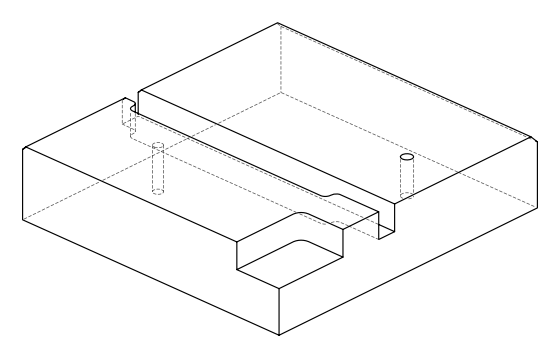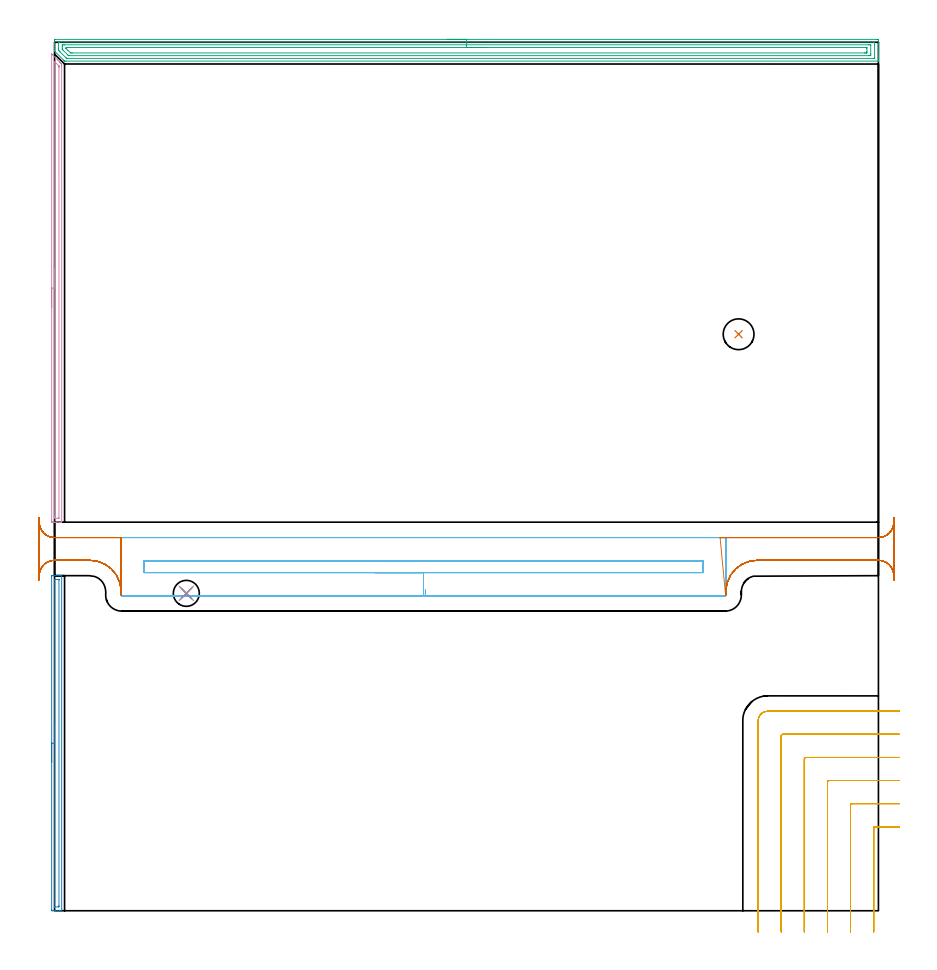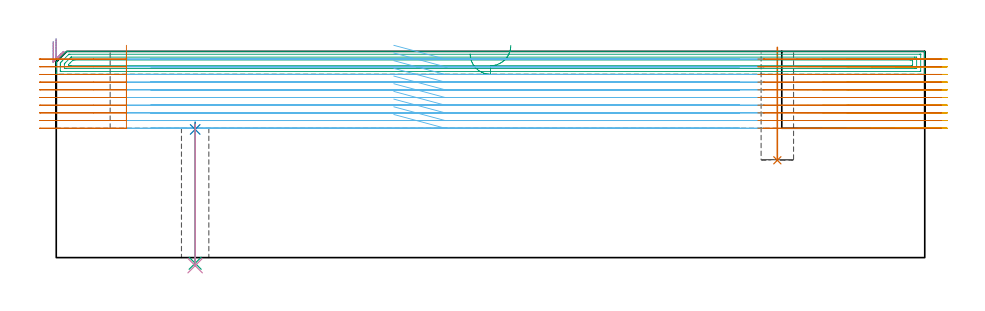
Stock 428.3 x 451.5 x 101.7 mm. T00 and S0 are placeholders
(PLAN: 10 operations, 5 tool changes, 76.1 min)
(1 INDEXABLE_INSERT_DRILL_BLIND_HOLE_FROM_SOLID | STEP1POCKET | NXT0302_003 | 0.22 min | 10732 mm3)
(2 AREA_MILL | FG_CHAMFER_SURFACE | UGT0205_001 | 2.97 min | 2403 mm3)
(3 AREA_MILL_1 | FG_CHAMFER_SURFACE_1 | UGT0205_001 | 13.94 min | 27340 mm3)
(4 AREA_MILL_2 | FG_CHAMFER_SURFACE_2 | UGT0205_001 | 4.05 min | 3296 mm3)
(5 MILL_CORNER_NOTCH_RECTANGULAR | CORNER_NOTCH_RECTANGULAR | NXT0201_012 | Follow Part, ap 4, ae 75% | 16.97 min | 297107 mm3)
(6 MILL_SLOT | SLOT_PARTIAL_RECTANGULAR | NXT0201_012 | Follow Part, ap 4, ae 75% | 27.1 min | 576458 mm3)
(7 MILL_RECTANGULAR_SLOT | SLOT_RECTANGULAR | NXT0201_012 | Follow Part, ap 4, ae 75% | 10.22 min | 105450 mm3)
(8 SPOT_DRILL | STEP1HOLE | NXT0321_9005460120000 | 0.04 min | 31 mm3)
(9 DRILL_THROUGH_HOLE_INTO_CENTER | STEP1HOLE | NXT0301_042 | 0.28 min | 2458 mm3)
(10 DRILL_TO_ENLARGE_THROUGH_HOLE | STEP1HOLE | NXT0301_102 | 0.29 min | 6498 mm3)
(TOOL NXT0302_003 | Index. Insert Drill 16mm [880-D1600L20-05] | D16 PA176 FL80 Z2)
(TOOL UGT0205_001 | Chamfer Mill 20 x 3 x 45 deg. | D20 FL50 Z2)
(TOOL NXT0201_012 | ENDMILL 16mm [2P460-1600-NA 1630] | D16 FL38 Z6)
(TOOL NXT0321_9005460120000 | NC Spot Drill, 142deg, 12mm, Carbide, Uncoated | D12 PA142 FL30 Z2)
(TOOL NXT0301_042 | Carbide Drill 7.1mm [860.1-0710-057A1-MM 2214] | D7.1 PA140 FL85 Z2)
(TOOL NXT0301_102 | Carbide Drill 13.5mm [860.1-1350-108A1-MM 2214] | D13.5 PA140 FL123 Z2)
(OP 1 INDEXABLE_INSERT_DRILL_BLIND_HOLE_FROM_SOLID)
G17 G21 G94 G90
T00 M6
G54
G17 G0 G90 X355.6 Y299.7 S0 M3
G43 Z111.7 H1
G94 G81 G98 Z48. F250. R103.7
G80
M5
M2
(OP 2 AREA_MILL)
G17 G21 G94 G90
T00 M6
G54
G17 G0 G90 X-1.5 Y77.1 S1061 M3
G43 Z111.7 H0
Z106.5
G94 G1 Y77.138 Z105.628 F250.
Y77.252 Z104.764
Y77.441 Z103.912
Y77.703 Z103.08
Y78.037 Z102.274
Y78.44 Z101.5
Y78.909 Z100.764
Y79.44 Z100.072
Y80.029 Z99.429
Y80.672 Z98.84
Y81.364 Z98.308
Y82.1 Z97.84
Y82.874 Z97.437
Y83.68 Z97.103
Y84.512 Z96.841
Y85.364 Z96.652
Y86.228 Z96.538
Y87.1 Z96.5
X-1.499 Y173.604 Z96.501
X-1.496 Y174.01 Z96.502
X-1.491 Y174.19 Z96.505
X-1.095 Y174.2 Z96.9
X-0.804 Z97.191
X-0.217 Z97.777
X0.365 Z98.362
X0.661 Z98.658
X2.417 Z100.412
X3.009 Z101.008
X3.427 Z101.426
X3.565 Y174.198 Z101.558
X3.698 Y174.19 Z101.688
X3.7 Y174.05 Z101.7
Y0.15
X3.698 Y0.01 Z101.689
X3.565 Y0.002 Z101.558
X3.427 Y0. Z101.426
X3.009 Z101.008
X2.417 Z100.412
X0.365 Z98.362
X-0.217 Z97.777
X-0.804 Z97.191
X-1.095 Y0.001 Z96.9
X-1.321 Y0.004 Z96.675
X-1.491 Y0.01 Z96.505
X-1.496 Y0.19 Z96.502
X-1.499 Y0.596 Z96.501
X-1.5 Y87.1 Z96.5
X-0.086 Z97.914
X-0.085 Y171.686 Z97.915
X-0.084 Y171.82 Z97.916
X-0.079 Y172.189 Z97.921
X0.289 Y172.198 Z98.289
X2.043 Y172.2 Z100.043
X2.213 Y172.199 Z100.213
X2.24 Y172.198 Z100.24
X2.267 Y172.192 Z100.267
X2.279 Y172.186 Z100.279
X2.281 Y172.167 Z100.281
X2.285 Y171.955 Z100.285
Y2.514
X2.284 Y2.38 Z100.284
X2.279 Y2.011 Z100.279
X1.911 Y2.003 Z99.911
X0.157 Y2. Z98.157
X-0.014 Y2.001 Z97.987
X-0.04 Y2.002 Z97.96
X-0.067 Y2.008 Z97.933
X-0.079 Y2.014 Z97.921
X-0.081 Y2.033 Z97.919
X-0.085 Y2.246 Z97.915
X-0.086 Y87.1 Z97.914
Y87.972 Z97.952
Y88.837 Z98.066
Y89.688 Z98.255
Y90.52 Z98.517
Y91.326 Z98.851
Y92.1 Z99.254
Y92.836 Z99.723
Y93.528 Z100.254
Y94.171 Z100.843
Y94.76 Z101.486
Y95.292 Z102.178
Y95.76 Z102.914
Y96.163 Z103.688
Y96.497 Z104.494
Y96.759 Z105.326
Y96.948 Z106.178
Y97.062 Z107.043
Y97.1 Z107.914
G0 Z111.7
M5
M2
(OP 3 AREA_MILL_1)
G17 G21 G94 G90
T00 M6
G54
G17 G0 G90 X204.15 Y453. S1061 M3
G43 Z111.7 H0
Z100.4
G94 G1 X204.188 Z99.528 F250.
X204.302 Z98.664
X204.491 Z97.812
X204.753 Z96.98
X205.087 Z96.174
X205.49 Z95.4
X205.958 Z94.664
X206.49 Z93.972
X207.079 Z93.329
X207.722 Z92.74
X208.414 Z92.209
X209.15 Z91.74
X209.924 Z91.337
X210.73 Z91.003
X211.562 Z90.741
X212.414 Z90.552
X213.278 Z90.438
X214.15 Z90.4
X427.285
X427.681 Y452.999 Z90.401
X428.072 Y452.996 Z90.402
X428.29 Y452.992 Z90.405
X428.3 Y452.612 Z90.786
Y444.719 Z98.675
Y444.181 Z99.216
Y443.842 Z99.554
Y443.304 Z100.092
Y442.965 Z100.429
Y442. Z101.4
X428.297 Y441.847 Z101.545
X428.29 Y441.702 Z101.689
X428.127 Y441.7 Z101.7
X5.98
X5.198 Y441.705 Z101.691
X5.178 Y441.721 Z101.675
X4.811 Y442.088 Z101.31
X0.364 Y446.536 Z96.864
X0.173 Y446.73 Z96.67
X0.01 Y446.9 Z96.499
X0.008 Y446.912 Z96.488
X0. Y447.25 Z96.149
Y447.55 Z95.85
Y448.227 Z95.168
Y449.442 Z93.954
Y449.981 Z93.413
Y450.589 Z92.807
Y452.342 Z91.054
X0.004 Y452.612 Z90.785
X0.01 Y452.992 Z90.405
X0.228 Y452.996 Z90.402
X0.619 Y453. Z90.4
X214.15
Y451.586 Z91.814
X425.894 Y451.585 Z91.815
X426.047 Y451.584 Z91.816
X426.249 Y451.58 Z91.82
X426.29 Y451.578 Z91.822
X426.295 Y451.55 Z91.85
X426.297 Y451.518 Z91.882
X426.3 Y451.337 Z92.063
X426.299 Y443.311 Z100.089
X426.298 Y443.205 Z100.195
X426.294 Y443.134 Z100.266
X426.29 Y443.12 Z100.28
X426.286 Y443.118 Z100.282
X426.265 Y443.116 Z100.284
X425.894 Y443.114 Z100.286
X425.742
X6.721
X6.351 Y443.117 Z100.283
X6.259 Y443.12 Z100.28
X6.24 Y443.122 Z100.278
X6.205 Y443.152 Z100.248
X6.144 Y443.209 Z100.191
X5.98 Y443.37 Z100.03
X2.877 Y446.473 Z96.927
X2.406 Y446.946 Z96.454
X2.01 Y447.35 Z96.05
X2.003 Y447.746 Z95.654
X2.001 Y448.227 Z95.173
X2. Y448.625 Z94.775
Y451.256 Z92.144
X2.001 Y451.389 Z92.011
X2.002 Y451.495 Z91.905
X2.006 Y451.566 Z91.834
X2.01 Y451.58 Z91.82
X2.014 Y451.582 Z91.818
X2.035 Y451.584 Z91.816
X2.406 Y451.586 Z91.814
X2.558
X214.15
Y450.172 Z93.228
X423.214 Y450.171 Z93.229
X423.914 Y450.17 Z93.23
X424.107 Y450.168 Z93.232
X424.29 Y450.163 Z93.237
X424.295 Y449.981 Z93.419
X424.299 Y449.792 Z93.608
X424.3 Y445.407 Z97.993
X424.295 Y444.719 Z98.681
X424.293 Y444.537 Z98.863
X424.107 Y444.534 Z98.866
X423.407 Y444.529 Z98.871
X423.214
X7.572
X7.443 Y444.53 Z98.87
X7.34 Y444.532 Z98.868
X7.275 Y444.536 Z98.864
X7.255 Y444.553 Z98.847
X7.082 Y444.719 Z98.681
X6.873 Y444.926 Z98.474
X4.45 Y447.35 Z96.05
X4.193 Y447.609 Z95.791
X4.044 Y447.767 Z95.633
X4.01 Y447.812 Z95.588
X4.005 Y447.911 Z95.489
X4.002 Y448.038 Z95.362
X4. Y449.104 Z94.296
X4.007 Y450.163 Z93.237
X4.193 Y450.166 Z93.234
X4.893 Y450.171 Z93.229
X5.086
X214.15 Y450.172 Z93.228
Y448.757 Z94.643
X421.78
X422.159 Y448.755 Z94.645
X422.226 Y448.753 Z94.647
X422.29 Y448.749 Z94.651
X422.293 Y448.653 Z94.747
X422.3 Y448.247 Z95.153
Y446.493 Z96.907
Y446.473 Z96.927
X422.29 Y446.045 Z97.355
X422.282 Y445.949 Z97.451
X422.147 Y445.946 Z97.454
X421.966 Y445.944 Z97.456
X421.427 Y445.943 Z97.457
X421.074
X9.2
X8.66 Y445.946 Z97.454
X8.3 Y445.95 Z97.45
X6.873 Y447.375 Z96.025
X6.033 Y448.227 Z95.173
X6.01 Y448.256 Z95.144
X6.005 Y448.281 Z95.119
X6.002 Y448.334 Z95.066
X6.003 Y448.441 Z94.959
X6.01 Y448.655 Z94.745
X6.018 Y448.75 Z94.65
X6.153 Y448.754 Z94.646
X6.334 Y448.756 Z94.644
X6.873 Y448.757 Z94.643
X7.226
X214.15
X215.022 Z94.681
X215.886 Z94.795
X216.738 Z94.983
X217.57 Z95.246
X218.376 Z95.58
X219.15 Z95.982
X219.886 Z96.451
X220.578 Z96.982
X221.221 Z97.572
X221.81 Z98.215
X222.342 Z98.907
X222.81 Z99.643
X223.213 Z100.417
X223.547 Z101.222
X223.809 Z102.054
X223.998 Z102.906
X224.112 Z103.771
X224.15 Z104.643
G0 Z111.7
M5
M2
(OP 4 AREA_MILL_2)
G17 G21 G94 G90
T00 M6
G54
G17 G0 G90 X-1.5 Y313.7 S1061 M3
G43 Z111.7 H0
Z106.5
G94 G1 Y313.738 Z105.628 F250.
Y313.852 Z104.764
Y314.041 Z103.912
Y314.303 Z103.08
Y314.637 Z102.274
Y315.04 Z101.5
Y315.509 Z100.764
Y316.04 Z100.072
Y316.629 Z99.429
Y317.272 Z98.84
Y317.964 Z98.309
Y318.7 Z97.84
Y319.474 Z97.437
Y320.28 Z97.103
Y321.112 Z96.841
Y321.964 Z96.652
Y322.828 Z96.538
Y323.7 Z96.5
X-1.499 Y445.375 Z96.499
X-1.495 Y445.383 Z96.504
X-1.477 Y445.375 Z96.521
X-1.402 Y445.303 Z96.596
X1.637 Y442.263 Z99.637
X1.978 Y441.924 Z99.974
X2.472 Y441.428 Z100.472
X2.696 Y441.205 Z100.694
X2.856 Y441.046 Z100.851
X3.011 Y440.891 Z101.008
X3.143 Y440.758 Z101.141
X3.295 Y440.607 Z101.291
X3.588 Y440.311 Z101.585
X3.695 Y440.202 Z101.691
X3.7 Y439.417 Z101.7
Y202.174
X3.698 Y202.01 Z101.689
X3.545 Y202.003 Z101.537
X3.384 Y202. Z101.384
X3.102 Z101.102
X2.417 Z100.412
X1.196 Z99.193
X0.661 Z98.655
X0.051 Z98.046
X-0.217 Z97.778
X-0.828 Z97.168
X-1.095 Y202.002 Z96.901
X-1.32 Y202.005 Z96.676
X-1.492 Y202.01 Z96.505
X-1.495 Y202.214 Z96.502
X-1.499 Y202.621 Z96.501
X-1.5 Y203.033 Z96.5
Y323.7
X-0.086 Z97.914
Y441.205
X-0.084 Y441.454 Z97.916
X-0.082 Y441.515 Z97.918
X-0.08 Y441.519 Z97.92
X-0.077 Z97.923
X-0.053 Y441.5 Z97.947
X-0.003 Y441.452 Z97.997
X2.032 Y439.418 Z100.032
X2.199 Y439.245 Z100.199
X2.259 Y439.18 Z100.259
X2.279 Y439.152 Z100.279
X2.281 Y439.132 Z100.281
X2.283 Y439.038 Z100.283
X2.285 Y438.658 Z100.285
X2.286 Y438.524 Z100.286
X2.285 Y204.542 Z100.285
X2.279 Y204.014 Z100.279
X2.251 Y204.01 Z100.251
X2.181 Y204.004 Z100.181
X2.074 Y204.001 Z100.074
X1.94 Y204. Z99.94
X0.661 Z98.661
X0.184 Z98.184
X-0.01 Y204.003 Z97.99
X-0.042 Y204.005 Z97.958
X-0.072 Y204.009 Z97.928
X-0.079 Y204.05 Z97.921
X-0.084 Y204.273 Z97.916
X-0.085 Y204.408 Z97.915
X-0.086 Y205.168 Z97.914
Y323.7
Y324.572 Z97.952
Y325.437 Z98.066
Y326.288 Z98.255
Y327.12 Z98.517
Y327.926 Z98.851
Y328.7 Z99.254
Y329.436 Z99.723
Y330.128 Z100.254
Y330.771 Z100.843
Y331.36 Z101.486
Y331.892 Z102.179
Y332.36 Z102.914
Y332.763 Z103.688
Y333.097 Z104.494
Y333.359 Z105.326
Y333.548 Z106.178
Y333.662 Z107.043
Y333.7 Z107.914
G0 Z111.7
M5
M2
(OP 5 MILL_CORNER_NOTCH_RECTANGULAR)
G17 G21 G94 G90
T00 M6
G54
G17 G0 G90 X439.3 Y43.7 S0 M3
G43 Z111.7 H1
Z97.91
G94 G1 X436.3 F250.
X426.594 F500.
G3 X425.8 Y42.906 R0.8
G1 Y-8.
Y-11. F250.
G0 Z111.7
X439.3 Y55.7
Z97.91
G1 X436.3
X414.595 F500.
G3 X413.8 Y54.905 R0.8
G1 Y-8.
Y-11. F250.
G0 Z111.7
X439.3 Y67.7
Z97.91
G1 X436.3
X402.595 F500.
G3 X401.8 Y66.905 R0.8
G1 Y-8.
Y-11. F250.
G0 Z111.7
X439.3 Y79.7
Z97.91
G1 X436.3
X390.595 F500.
G3 X389.8 Y78.905 R0.8
G1 Y-8.
Y-11. F250.
G0 Z111.7
X439.3 Y91.7
Z97.91
G1 X436.3
X378.595 F500.
G3 X377.8 Y90.905 R0.8
G1 Y-8.
Y-11. F250.
G0 Z111.7
X439.3 Y103.7
Z97.91
G1 X436.3
X370.7 F500.
G3 X365.8 Y98.8 R4.9
G1 Y-8.
Y-11. F250.
G0 Z111.7
X439.3 Y43.7
Z94.12
G1 X436.3
X426.594 F500.
G3 X425.8 Y42.906 R0.8
G1 Y-8.
Y-11. F250.
G0 Z111.7
X439.3 Y55.7
Z94.12
G1 X436.3
X414.595 F500.
G3 X413.8 Y54.905 R0.8
G1 Y-8.
Y-11. F250.
G0 Z111.7
X439.3 Y67.7
Z94.12
G1 X436.3
X402.595 F500.
G3 X401.8 Y66.905 R0.8
G1 Y-8.
Y-11. F250.
G0 Z111.7
X439.3 Y79.7
Z94.12
G1 X436.3
X390.595 F500.
G3 X389.8 Y78.905 R0.8
G1 Y-8.
Y-11. F250.
G0 Z111.7
X439.3 Y91.7
Z94.12
G1 X436.3
X378.595 F500.
G3 X377.8 Y90.905 R0.8
G1 Y-8.
Y-11. F250.
G0 Z111.7
X439.3 Y103.7
Z94.12
G1 X436.3
X370.7 F500.
G3 X365.8 Y98.8 R4.9
G1 Y-8.
Y-11. F250.
G0 Z111.7
X439.3 Y43.7
Z90.33
G1 X436.3
X426.594 F500.
G3 X425.8 Y42.906 R0.8
G1 Y-8.
Y-11. F250.
G0 Z111.7
X439.3 Y55.7
Z90.33
G1 X436.3
X414.595 F500.
G3 X413.8 Y54.905 R0.8
G1 Y-8.
Y-11. F250.
G0 Z111.7
X439.3 Y67.7
Z90.33
G1 X436.3
X402.595 F500.
G3 X401.8 Y66.905 R0.8
G1 Y-8.
Y-11. F250.
G0 Z111.7
X439.3 Y79.7
Z90.33
G1 X436.3
X390.595 F500.
G3 X389.8 Y78.905 R0.8
G1 Y-8.
Y-11. F250.
G0 Z111.7
X439.3 Y91.7
Z90.33
G1 X436.3
X378.595 F500.
G3 X377.8 Y90.905 R0.8
G1 Y-8.
Y-11. F250.
G0 Z111.7
X439.3 Y103.7
Z90.33
G1 X436.3
X370.7 F500.
G3 X365.8 Y98.8 R4.9
G1 Y-8.
Y-11. F250.
G0 Z111.7
X439.3 Y43.7
Z86.54
G1 X436.3
X426.594 F500.
G3 X425.8 Y42.906 R0.8
G1 Y-8.
Y-11. F250.
G0 Z111.7
X439.3 Y55.7
Z86.54
G1 X436.3
X414.595 F500.
G3 X413.8 Y54.905 R0.8
G1 Y-8.
Y-11. F250.
G0 Z111.7
X439.3 Y67.7
Z86.54
G1 X436.3
X402.595 F500.
G3 X401.8 Y66.905 R0.8
G1 Y-8.
Y-11. F250.
G0 Z111.7
X439.3 Y79.7
Z86.54
G1 X436.3
X390.595 F500.
G3 X389.8 Y78.905 R0.8
G1 Y-8.
Y-11. F250.
G0 Z111.7
X439.3 Y91.7
Z86.54
G1 X436.3
X378.595 F500.
G3 X377.8 Y90.905 R0.8
G1 Y-8.
Y-11. F250.
G0 Z111.7
X439.3 Y103.7
Z86.54
G1 X436.3
X370.7 F500.
G3 X365.8 Y98.8 R4.9
G1 Y-8.
Y-11. F250.
G0 Z111.7
X439.3 Y43.7
Z82.75
G1 X436.3
X426.594 F500.
G3 X425.8 Y42.906 R0.8
G1 Y-8.
Y-11. F250.
G0 Z111.7
X439.3 Y55.7
Z82.75
G1 X436.3
X414.595 F500.
G3 X413.8 Y54.905 R0.8
G1 Y-8.
Y-11. F250.
G0 Z111.7
X439.3 Y67.7
Z82.75
G1 X436.3
X402.595 F500.
G3 X401.8 Y66.905 R0.8
G1 Y-8.
Y-11. F250.
G0 Z111.7
X439.3 Y79.7
Z82.75
G1 X436.3
X390.595 F500.
G3 X389.8 Y78.905 R0.8
G1 Y-8.
Y-11. F250.
G0 Z111.7
X439.3 Y91.7
Z82.75
G1 X436.3
X378.595 F500.
G3 X377.8 Y90.905 R0.8
G1 Y-8.
Y-11. F250.
G0 Z111.7
X439.3 Y103.7
Z82.75
G1 X436.3
X370.7 F500.
G3 X365.8 Y98.8 R4.9
G1 Y-8.
Y-11. F250.
G0 Z111.7
X439.3 Y43.7
Z78.96
G1 X436.3
X426.594 F500.
G3 X425.8 Y42.906 R0.8
G1 Y-8.
Y-11. F250.
G0 Z111.7
X439.3 Y55.7
Z78.96
G1 X436.3
X414.595 F500.
G3 X413.8 Y54.905 R0.8
G1 Y-8.
Y-11. F250.
G0 Z111.7
X439.3 Y67.7
Z78.96
G1 X436.3
X402.595 F500.
G3 X401.8 Y66.905 R0.8
G1 Y-8.
Y-11. F250.
G0 Z111.7
X439.3 Y79.7
Z78.96
G1 X436.3
X390.595 F500.
G3 X389.8 Y78.905 R0.8
G1 Y-8.
Y-11. F250.
G0 Z111.7
X439.3 Y91.7
Z78.96
G1 X436.3
X378.595 F500.
G3 X377.8 Y90.905 R0.8
G1 Y-8.
Y-11. F250.
G0 Z111.7
X439.3 Y103.7
Z78.96
G1 X436.3
X370.7 F500.
G3 X365.8 Y98.8 R4.9
G1 Y-8.
Y-11. F250.
G0 Z111.7
X439.3 Y43.7
Z75.17
G1 X436.3
X426.594 F500.
G3 X425.8 Y42.906 R0.8
G1 Y-8.
Y-11. F250.
G0 Z111.7
X439.3 Y55.7
Z75.17
G1 X436.3
X414.595 F500.
G3 X413.8 Y54.905 R0.8
G1 Y-8.
Y-11. F250.
G0 Z111.7
X439.3 Y67.7
Z75.17
G1 X436.3
X402.595 F500.
G3 X401.8 Y66.905 R0.8
G1 Y-8.
Y-11. F250.
G0 Z111.7
X439.3 Y79.7
Z75.17
G1 X436.3
X390.595 F500.
G3 X389.8 Y78.905 R0.8
G1 Y-8.
Y-11. F250.
G0 Z111.7
X439.3 Y91.7
Z75.17
G1 X436.3
X378.595 F500.
G3 X377.8 Y90.905 R0.8
G1 Y-8.
Y-11. F250.
G0 Z111.7
X439.3 Y103.7
Z75.17
G1 X436.3
X370.7 F500.
G3 X365.8 Y98.8 R4.9
G1 Y-8.
Y-11. F250.
G0 Z111.7
X439.3 Y43.7
Z71.38
G1 X436.3
X426.594 F500.
G3 X425.8 Y42.906 R0.8
G1 Y-8.
Y-11. F250.
G0 Z111.7
X439.3 Y55.7
Z71.38
G1 X436.3
X414.595 F500.
G3 X413.8 Y54.905 R0.8
G1 Y-8.
Y-11. F250.
G0 Z111.7
X439.3 Y67.7
Z71.38
G1 X436.3
X402.595 F500.
G3 X401.8 Y66.905 R0.8
G1 Y-8.
Y-11. F250.
G0 Z111.7
X439.3 Y79.7
Z71.38
G1 X436.3
X390.595 F500.
G3 X389.8 Y78.905 R0.8
G1 Y-8.
Y-11. F250.
G0 Z111.7
X439.3 Y91.7
Z71.38
G1 X436.3
X378.595 F500.
G3 X377.8 Y90.905 R0.8
G1 Y-8.
Y-11. F250.
G0 Z111.7
X439.3 Y103.7
Z71.38
G1 X436.3
X370.7 F500.
G3 X365.8 Y98.8 R4.9
G1 Y-8.
Y-11. F250.
G0 Z111.7
X439.3 Y43.7
Z67.59
G1 X436.3
X426.594 F500.
G3 X425.8 Y42.906 R0.8
G1 Y-8.
Y-11. F250.
G0 Z111.7
X439.3 Y55.7
Z67.59
G1 X436.3
X414.595 F500.
G3 X413.8 Y54.905 R0.8
G1 Y-8.
Y-11. F250.
G0 Z111.7
X439.3 Y67.7
Z67.59
G1 X436.3
X402.595 F500.
G3 X401.8 Y66.905 R0.8
G1 Y-8.
Y-11. F250.
G0 Z111.7
X439.3 Y79.7
Z67.59
G1 X436.3
X390.595 F500.
G3 X389.8 Y78.905 R0.8
G1 Y-8.
Y-11. F250.
G0 Z111.7
X439.3 Y91.7
Z67.59
G1 X436.3
X378.595 F500.
G3 X377.8 Y90.905 R0.8
G1 Y-8.
Y-11. F250.
G0 Z111.7
X439.3 Y103.7
Z67.59
G1 X436.3
X370.7 F500.
G3 X365.8 Y98.8 R4.9
G1 Y-8.
Y-11. F250.
G0 Z111.7
X439.3 Y43.7
Z63.8
G1 X436.3
X426.594 F500.
G3 X425.8 Y42.906 R0.8
G1 Y-8.
Y-11. F250.
G0 Z111.7
X439.3 Y55.7
Z63.8
G1 X436.3
X414.595 F500.
G3 X413.8 Y54.905 R0.8
G1 Y-8.
Y-11. F250.
G0 Z111.7
X439.3 Y67.7
Z63.8
G1 X436.3
X402.595 F500.
G3 X401.8 Y66.905 R0.8
G1 Y-8.
Y-11. F250.
G0 Z111.7
X439.3 Y79.7
Z63.8
G1 X436.3
X390.595 F500.
G3 X389.8 Y78.905 R0.8
G1 Y-8.
Y-11. F250.
G0 Z111.7
X439.3 Y91.7
Z63.8
G1 X436.3
X378.595 F500.
G3 X377.8 Y90.905 R0.8
G1 Y-8.
Y-11. F250.
G0 Z111.7
X439.3 Y103.7
Z63.8
G1 X436.3
X370.7 F500.
G3 X365.8 Y98.8 R4.9
G1 Y-8.
Y-11. F250.
G0 Z111.7
M5
M2
(OP 6 MILL_SLOT)
G17 G21 G94 G90
T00 M6
G54
G17 G0 G90 X166.459 Y175.8 S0 M3
G43 Z111.7 H1
Z104.7
G94 G1 X191.8 Z97.91 F250.
X337. F500.
Y182.
X46.6
Y175.8
X191.8
Y163.8
X348.7
G3 X349. Y164.1 R0.3
G1 Y194.
X34.6
Y164.1
G3 X34.9 Y163.8 R0.3
G1 X191.8
X192.8
Y166.8 F250.
G0 X166.459 Y175.8 Z100.91
G1 X191.8 Z94.12
X337. F500.
Y182.
X46.6
Y175.8
X191.8
Y163.8
X348.7
G3 X349. Y164.1 R0.3
G1 Y194.
X34.6
Y164.1
G3 X34.9 Y163.8 R0.3
G1 X191.8
X192.8
Y166.8 F250.
G0 X166.459 Y175.8 Z97.12
G1 X191.8 Z90.33
X337. F500.
Y182.
X46.6
Y175.8
X191.8
Y163.8
X348.7
G3 X349. Y164.1 R0.3
G1 Y194.
X34.6
Y164.1
G3 X34.9 Y163.8 R0.3
G1 X191.8
X192.8
Y166.8 F250.
G0 X166.459 Y175.8 Z93.33
G1 X191.8 Z86.54
X337. F500.
Y182.
X46.6
Y175.8
X191.8
Y163.8
X348.7
G3 X349. Y164.1 R0.3
G1 Y194.
X34.6
Y164.1
G3 X34.9 Y163.8 R0.3
G1 X191.8
X192.8
Y166.8 F250.
G0 X166.459 Y175.8 Z89.54
G1 X191.8 Z82.75
X337. F500.
Y182.
X46.6
Y175.8
X191.8
Y163.8
X348.7
G3 X349. Y164.1 R0.3
G1 Y194.
X34.6
Y164.1
G3 X34.9 Y163.8 R0.3
G1 X191.8
X192.8
Y166.8 F250.
G0 X166.459 Y175.8 Z85.75
G1 X191.8 Z78.96
X337. F500.
Y182.
X46.6
Y175.8
X191.8
Y163.8
X348.7
G3 X349. Y164.1 R0.3
G1 Y194.
X34.6
Y164.1
G3 X34.9 Y163.8 R0.3
G1 X191.8
X192.8
Y166.8 F250.
G0 X166.459 Y175.8 Z81.96
G1 X191.8 Z75.17
X337. F500.
Y182.
X46.6
Y175.8
X191.8
Y163.8
X348.7
G3 X349. Y164.1 R0.3
G1 Y194.
X34.6
Y164.1
G3 X34.9 Y163.8 R0.3
G1 X191.8
X192.8
Y166.8 F250.
G0 X166.459 Y175.8 Z78.17
G1 X191.8 Z71.38
X337. F500.
Y182.
X46.6
Y175.8
X191.8
Y163.8
X348.7
G3 X349. Y164.1 R0.3
G1 Y194.
X34.6
Y164.1
G3 X34.9 Y163.8 R0.3
G1 X191.8
X192.8
Y166.8 F250.
G0 X166.459 Y175.8 Z74.38
G1 X191.8 Z67.59
X337. F500.
Y182.
X46.6
Y175.8
X191.8
Y163.8
X348.7
G3 X349. Y164.1 R0.3
G1 Y194.
X34.6
Y164.1
G3 X34.9 Y163.8 R0.3
G1 X191.8
X192.8
Y166.8 F250.
G0 X166.459 Y175.8 Z70.59
G1 X191.8 Z63.8
X337. F500.
Y182.
X46.6
Y175.8
X191.8
Y163.8
X348.7
G3 X349. Y164.1 R0.3
G1 Y194.
X34.6
Y164.1
G3 X34.9 Y163.8 R0.3
G1 X191.8
X192.8
Y166.8 F250.
G0 Z111.7
M5
M2
(OP 7 MILL_RECTANGULAR_SLOT)
G17 G21 G94 G90
T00 M6
G54
G17 G0 G90 X-8.39 Y172.584 S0 M3
G43 Z111.7 H1
Z97.91
G94 G1 X-7.887 Y175.542 F250.
G2 X0. Y182.2 R8. F500.
G1 X18.3
G2 X34.57 Y166.888 R16.3
G1 X34.752 Y163.893 F250.
G0 X34.6 Y168.66 Z104.7
G1 X34.601 Y193.837 Z97.954
X34.613 Y194. Z97.91
X0. F500.
G2 X-7.884 Y200.643 R8.
G1 X-8.393 Y203.6 F250.
G0 Z111.7
X34.6 Y168.66
Z100.91
G1 X34.601 Y193.837 Z94.164
X34.613 Y194. Z94.12
X0. F500.
G2 X-7.97 Y201.308 R8.
G1 X-8.23 Y204.297 F250.
Y171.903
X-7.97 Y174.892
G2 X0. Y182.2 R8. F500.
G1 X18.3
G2 X34.57 Y166.888 R16.3
G1 X34.752 Y163.893 F250.
G0 X34.6 Y168.66 Z97.12
G1 X34.601 Y193.837 Z90.374
X34.613 Y194. Z90.33
X0. F500.
G2 X-7.97 Y201.308 R8.
G1 X-8.23 Y204.297 F250.
Y171.903
X-7.97 Y174.892
G2 X0. Y182.2 R8. F500.
G1 X18.3
G2 X34.57 Y166.888 R16.3
G1 X34.752 Y163.893 F250.
G0 X34.6 Y168.66 Z93.33
G1 X34.601 Y193.837 Z86.584
X34.613 Y194. Z86.54
X0. F500.
G2 X-7.97 Y201.308 R8.
G1 X-8.23 Y204.297 F250.
Y171.903
X-7.97 Y174.892
G2 X0. Y182.2 R8. F500.
G1 X18.3
G2 X34.57 Y166.888 R16.3
G1 X34.752 Y163.893 F250.
G0 X34.6 Y168.66 Z89.54
G1 X34.601 Y193.837 Z82.794
X34.613 Y194. Z82.75
X0. F500.
G2 X-7.97 Y201.308 R8.
G1 X-8.23 Y204.297 F250.
Y171.903
X-7.97 Y174.892
G2 X0. Y182.2 R8. F500.
G1 X18.3
G2 X34.57 Y166.888 R16.3
G1 X34.752 Y163.893 F250.
G0 X34.6 Y168.66 Z85.75
G1 X34.601 Y193.837 Z79.004
X34.613 Y194. Z78.96
X0. F500.
G2 X-7.97 Y201.308 R8.
G1 X-8.23 Y204.297 F250.
Y171.903
X-7.97 Y174.892
G2 X0. Y182.2 R8. F500.
G1 X18.3
G2 X34.57 Y166.888 R16.3
G1 X34.752 Y163.893 F250.
G0 X34.6 Y168.66 Z81.96
G1 X34.601 Y193.837 Z75.214
X34.613 Y194. Z75.17
X0. F500.
G2 X-7.97 Y201.308 R8.
G1 X-8.23 Y204.297 F250.
Y171.903
X-7.97 Y174.892
G2 X0. Y182.2 R8. F500.
G1 X18.3
G2 X34.57 Y166.888 R16.3
G1 X34.752 Y163.893 F250.
G0 X34.6 Y168.66 Z78.17
G1 X34.601 Y193.837 Z71.424
X34.613 Y194. Z71.38
X0. F500.
G2 X-7.97 Y201.308 R8.
G1 X-8.23 Y204.297 F250.
Y171.903
X-7.97 Y174.892
G2 X0. Y182.2 R8. F500.
G1 X18.3
G2 X34.57 Y166.888 R16.3
G1 X34.752 Y163.893 F250.
G0 X34.6 Y168.66 Z74.38
G1 X34.601 Y193.837 Z67.634
X34.613 Y194. Z67.59
X0. F500.
G2 X-7.97 Y201.308 R8.
G1 X-8.23 Y204.297 F250.
Y171.903
X-7.97 Y174.892
G2 X0. Y182.2 R8. F500.
G1 X18.3
G2 X34.57 Y166.888 R16.3
G1 X34.752 Y163.893 F250.
G0 X34.6 Y168.66 Z70.59
G1 X34.601 Y193.837 Z63.844
X34.613 Y194. Z63.8
X0. F500.
G2 X-7.97 Y201.308 R8.
G1 X-8.23 Y204.297 F250.
Y171.903
X-7.97 Y174.892
G2 X0. Y182.2 R8. F500.
G1 X18.3
G2 X34.57 Y166.888 R16.3
G1 X34.752 Y163.893 F250.
G0 Z111.7
X348.848
Z97.91
G1 X349.03 Y166.888
G2 X365.3 Y182.2 R16.3 F500.
G1 X428.3
G2 X436.27 Y174.892 R8.
G1 X436.53 Y171.904 F250.
Y204.296
X436.27 Y201.308
G2 X428.3 Y194. R8. F500.
G1 X348.979
X345.979 F250.
G0 Z111.7
X436.53 Y204.296
Z94.12
G1 X436.27 Y201.308
G2 X428.3 Y194. R8. F500.
G1 X348.979
X345.979 F250.
X348.848 Y163.893 F500.
X349.03 Y166.888 F250.
G2 X365.3 Y182.2 R16.3 F500.
G1 X428.3
G2 X436.27 Y174.892 R8.
G1 X436.53 Y171.904 F250.
G0 Z111.7
X348.848 Y163.893
Z90.33
G1 X349.03 Y166.888
G2 X365.3 Y182.2 R16.3 F500.
G1 X428.3
G2 X436.27 Y174.892 R8.
G1 X436.53 Y171.904 F250.
Y204.296
X436.27 Y201.308
G2 X428.3 Y194. R8. F500.
G1 X348.979
X345.979 F250.
G0 X348.848 Y163.893 Z86.54
G1 X349.03 Y166.888
G2 X365.3 Y182.2 R16.3 F500.
G1 X428.3
G2 X436.27 Y174.892 R8.
G1 X436.53 Y171.904 F250.
Y204.296
X436.27 Y201.308
G2 X428.3 Y194. R8. F500.
G1 X348.979
X345.979 F250.
G0 X348.848 Y163.893 Z82.75
G1 X349.03 Y166.888
G2 X365.3 Y182.2 R16.3 F500.
G1 X428.3
G2 X436.27 Y174.892 R8.
G1 X436.53 Y171.904 F250.
Y204.296
X436.27 Y201.308
G2 X428.3 Y194. R8. F500.
G1 X348.979
X345.979 F250.
G0 X348.848 Y163.893 Z78.96
G1 X349.03 Y166.888
G2 X365.3 Y182.2 R16.3 F500.
G1 X428.3
G2 X436.27 Y174.892 R8.
G1 X436.53 Y171.904 F250.
Y204.296
X436.27 Y201.308
G2 X428.3 Y194. R8. F500.
G1 X348.979
X345.979 F250.
G0 X348.848 Y163.893 Z75.17
G1 X349.03 Y166.888
G2 X365.3 Y182.2 R16.3 F500.
G1 X428.3
G2 X436.27 Y174.892 R8.
G1 X436.53 Y171.904 F250.
Y204.296
X436.27 Y201.308
G2 X428.3 Y194. R8. F500.
G1 X348.979
X345.979 F250.
G0 X348.847 Y163.9 Z71.38
G1 X349.03 Y166.895
G2 X365.3 Y182.2 R16.3 F500.
G1 X428.3
G2 X436.27 Y174.892 R8.
G1 X436.53 Y171.904 F250.
Y204.296
X436.27 Y201.308
G2 X428.3 Y194. R8. F500.
G1 X348.979
X345.979 F250.
G0 X348.848 Y163.893 Z67.59
G1 X349.03 Y166.888
G2 X365.3 Y182.2 R16.3 F500.
G1 X428.3
G2 X436.27 Y174.892 R8.
G1 X436.53 Y171.904 F250.
Y204.296
X436.27 Y201.308
G2 X428.3 Y194. R8. F500.
G1 X348.979
X345.979 F250.
G0 X348.848 Y163.893 Z63.8
G1 X349.03 Y166.888
G2 X365.3 Y182.2 R16.3 F500.
G1 X428.3
G2 X436.27 Y174.892 R8.
G1 X436.53 Y171.904 F250.
Y204.296
X436.27 Y201.308
G2 X428.3 Y194. R8. F500.
G1 X348.979
X345.979 F250.
G0 Z111.7
M5
M2
(OP 8 SPOT_DRILL)
G17 G21 G94 G90
T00 M6
G54
G17 G0 G90 X68.5 Y165. S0 M3
G43 Z111.7 H0
G94 G81 G98 Z63.21 F250. R66.8
G80
M5
M2
(OP 9 DRILL_THROUGH_HOLE_INTO_CENTER)
G17 G21 G94 G90
T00 M6
G54
G17 G0 G90 X68.5 Y165. S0 M3
G43 Z111.7 H1
G94 G73 G98 Z-2.792 F250. Q6.659 R65.8
G80
M5
M2
(OP 10 DRILL_TO_ENLARGE_THROUGH_HOLE)
G17 G21 G94 G90
T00 M6
G54
G17 G0 G90 X68.5 Y165. S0 M3
G43 Z111.7 H1
G94 G73 G98 Z-3.957 F250. Q11.293 R65.8
G80
M5
M2
